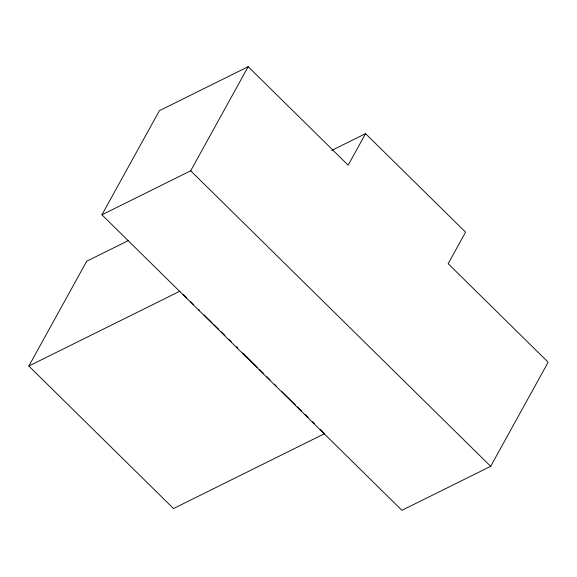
<?xml version="1.0" encoding="UTF-8"?>
<svg xmlns="http://www.w3.org/2000/svg" width="577" height="577" viewBox="0 0 577 577"><rect width="100%" height="100%" fill="white"/><g stroke="black" fill="none" stroke-linecap="round" stroke-linejoin="round"><path stroke-width="0.87" d="M101.927 214.795L159.403 110.676L248.168 66.68L348.162 165.188L365.573 133.648L465.567 232.156L448.156 263.696L548.15 362.205L490.674 466.324L401.909 510.32L101.927 214.795L190.691 170.799L248.168 66.68M320.177 429.281L324.613 433.652L173.497 508.546L28.85 366.049L86.723 261.215L128.52 240.501M331.681 150.446L365.573 133.648M28.85 366.049L179.974 291.154M190.691 170.799L490.674 466.324M183.14 294.284L186.948 298.035M190.756 301.785L193.295 304.281M198.365 309.279L199.635 310.534M204.078 314.905L212.329 323.033M213.591 324.281L218.669 329.279M221.207 331.782L225.016 335.533M228.824 339.283L231.355 341.779M236.433 346.777L237.702 348.032M242.773 353.03L257.364 367.405M259.268 369.28L263.711 373.651M266.884 376.781L270.058 379.904M274.493 384.275L276.397 386.15M281.475 391.156L295.431 404.903M297.335 406.778L301.778 411.156M304.945 414.279L308.118 417.402M312.561 421.78L314.465 423.655"/></g></svg>
